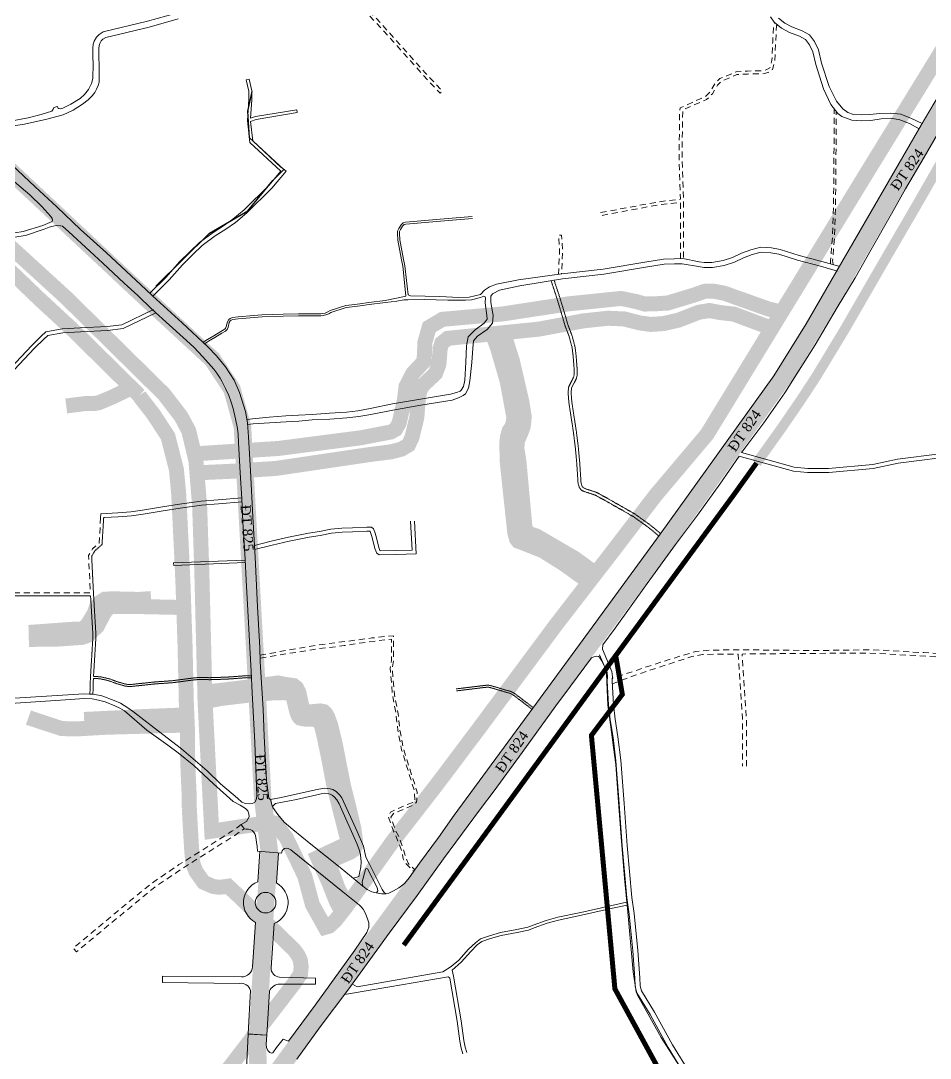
# Model space of a CAD drawing. Header units: metres. Extents: x 556238 to 587446, y 1177111 to 1219372.
# Drawn here: x 576912 to 577821, y 1197093 to 1198130 of the extents above; entities that cross this region are included whole.
import ezdxf

# ---------------------------------------------------------------- set-up
doc = ezdxf.new("R2010")
doc.units = ezdxf.units.M
doc.header["$MEASUREMENT"] = 0
doc.set_wipeout_variables(frame=1)
for name, pattern in [('ACAD_ISO03W100', [30, 12, -18]), ('CONTINOUS', [0]), ('DASHED2', [0.375, 0.25, -0.125]), ('HIDDEN2', [4.7625, 3.175, -1.5875]), ('Xr_GT Ben Luc$0$ACAD_ISO05W100', [33, 24, -3, 0, -3, 0, -3]), ('Xr_Nen GT$0$DASHED', [0.75, 0.5, -0.25]), ('Xr_Nen GT$0$MON', [10, 6, -4])]:
    doc.linetypes.add(name, pattern=pattern)
doc.layers.add('DUONG GIAO THONG', color=7, linetype='Continuous')
doc.layers.add('Unknown_Line_Type', color=7, linetype='Continuous')
for name, color, linetype, lineweight in [('PHL_VUNG CAP NUOC', 4, 'Xr_GT Ben Luc$0$ACAD_ISO05W100', 40), ('Pipe _Existing_PHL', 4, 'HIDDEN2', 30), ('Pipe Existing_DTDH', 4, 'ACAD_ISO03W100', 40), ('PMV_TEXT', 3, 'CONTINOUS', 25), ('Xr_Nen GT$0$DUONG BT-NEN BT', 38, 'Continuous', 0), ('Xr_Nen GT$0$DUONG NHUA', 38, 'Continuous', 0), ('Xr_Nen GT$0$DUONG_DA', 38, 'Xr_Nen GT$0$MON', 0)]:
    doc.layers.add(name, color=color, linetype=linetype, lineweight=lineweight)
doc.styles.add('Xr_Nen GT$0$ROMANS', font='romans.shx')

# ---------------------------------------------------------------- blocks, each defined once
blk = doc.blocks.new('GT CHINH')
at = {"layer": 'DUONG GIAO THONG', "color": 9, "ltscale": 5, "const_width": 17.5}
for points in [[(11758.5, -2144.4), (11756.8, -2087.5), (11765.2, -1950.3), (11769, -1899.9), (11762.3, -1846.3), (11754.7, -1703.3), (11742, -1474.3), (11731.5, -1436.9), (11711.9, -1407.1), (11640.7, -1341.3), (11469.5, -1181), (11146.8, -884.7), (11078.8, -823.2), (11020.2, -770.3), (10914.6, -697.4), (10827.4, -644), (10795.2, -630.1), (10708.1, -612.3), (10533.8, -581.3), (10368.2, -542.9), (10185.4, -498.7), (10068.3, -471.3)], [(14299.7, 892.5), (14082.3, 644.4), (13946.9, 489.8), (13790.4, 311.8), (13606.8, 102.3), (13472.7, -33.6), (13380.3, -120.3), (13320, -177.2), (13193.4, -296), (12845.8, -624.9), (12761.1, -704.2), (12636.5, -861.8), (12542.9, -995.9), (12493.2, -1068.3), (12392.1, -1240.8), (12333.7, -1342.1), (12286.5, -1420), (12167.4, -1587.1), (12084.9, -1698.9), (11993.3, -1823.8), (11785.2, -2107.9), (11612.3, -2343.9)]]:
    blk.add_lwpolyline(points, dxfattribs=at)
blk = doc.blocks.new('DTDH_EXISTING_PIPE')
at = {"layer": 'Pipe Existing_DTDH', "color": 3, "linetype": 'DASHED2', "ltscale": 200, "const_width": 15, "elevation": 0.8, "flags": 128}
for points in [[(299.1, -1601.8), (225.6, -1689.8), (77.2, -1896), (-11.3, -2040.1), (-169.7, -2299.3), (-221.1, -2360.2), (-265.3, -2418), (-320, -2488.8), (-398.2, -2594), (-440.4, -2650.1), (-483.7, -2705.8), (-530.4, -2771.4), (-541.3, -2785.3), (-547.5, -2791), (-551.7, -2792.2), (-564.3, -2769.6), (-572, -2741), (-590.4, -2702.8), (-601.5, -2688.1), (-604.9, -2687.4), (-612.8, -2688.1), (-665, -2696.1), (-671.7, -2566), (-674.9, -2437.5), (-677.1, -2370.9), (-680.8, -2325.8), (-688, -2295.8), (-695.7, -2281.4), (-712.8, -2259.2), (-810.3, -2163), (-952.9, -2032.8), (-1398.1, -1605.1), (-1431, -1574.6), (-1525.7, -1515.4), (-1602.5, -1464.7), (-1681.1, -1448), (-1944, -1395.2), (-2376.7, -1283.2), (-2428.1, -1265.9)], [(-803.2, -2195.6), (-837.5, -2163.9), (-886.6, -2116.8)], [(-681.1, -2318.8), (-598.5, -2313.5), (-515.8, -2302.8), (-485.9, -2297), (-481.2, -2294.4), (-477.7, -2288.3), (-472.4, -2265.7), (-470.7, -2251.5), (-464, -2238.5), (-452.7, -2226.4), (-452.1, -2214.9), (-452, -2208), (-447.6, -2192.3), (-434.4, -2184.4), (-374.1, -2179), (-308.2, -2168.9), (-255.7, -2163.5), (-241.1, -2166.5), (-232, -2169.1), (-222.3, -2168.9), (-209, -2168.1), (-181.4, -2159.7), (-172.3, -2156.4), (-164, -2156.1), (-152.8, -2158.2), (-108.1, -2174.1), (-95, -2177.2)], [(-105.1, -2193.3), (-142.8, -2179.2), (-156.7, -2177.6), (-167.3, -2175.6), (-178, -2177.3), (-197.9, -2185.1), (-213, -2188.6), (-225.9, -2189.5), (-237.3, -2187.9), (-252.6, -2184), (-268.5, -2183.3), (-293.3, -2185.9), (-338, -2194.2), (-422.2, -2202.7), (-429, -2203.4), (-435, -2208.2), (-436.6, -2213.9), (-437.8, -2229.4), (-441.4, -2238.7), (-453, -2249.5), (-456.3, -2254.2), (-458.3, -2261.3), (-459.9, -2282.5), (-464.8, -2302.5), (-468.3, -2310), (-475.4, -2314.2), (-485.5, -2316.8), (-507.3, -2319.6), (-601.2, -2333.5), (-643.6, -2336.2), (-680.2, -2337.9)], [(-737.6, -2260.3), (-803.2, -2195.6)], [(-374.1, -2195.3), (-364.4, -2225.7), (-354.8, -2267.2), (-352.5, -2282), (-353.5, -2291.4), (-355.6, -2297.1), (-359.4, -2306.1), (-359.9, -2313.3), (-357.8, -2326.7), (-351.9, -2391.4), (-350.4, -2395.9), (-347.3, -2398.7), (-340.3, -2401), (-301.9, -2423.4), (-281.2, -2438.5)], [(-287.5, -2447.2), (-312.7, -2429.1), (-333.9, -2415.8), (-352.7, -2408.3), (-358.5, -2406.2), (-360.3, -2403.9), (-362, -2397.4), (-369.4, -2328.2), (-370, -2308), (-369.3, -2302.2), (-367.6, -2295.9), (-364.8, -2291.7), (-363.2, -2287), (-363, -2281.6), (-369.6, -2246.2), (-379.3, -2212.7), (-385.2, -2196.8)], [(-810.5, -2271), (-790.1, -2268.4), (-783, -2268.6), (-778, -2267.8), (-765.5, -2262.6), (-745.7, -2253.1)], [(-687.4, -2673.1), (-687.6, -2659.2), (-688.6, -2637.7), (-689.4, -2612.6), (-689.3, -2594.6), (-690.4, -2567.7), (-691.7, -2510.1), (-693.8, -2447.7), (-695.2, -2416.8), (-696.9, -2382.2), (-698, -2359.3), (-700.3, -2334.6), (-708.8, -2301.4), (-723.4, -2279.1), (-736.2, -2262.6), (-737.6, -2260.3)], [(-693, -2472.5), (-734.8, -2471.6), (-765.4, -2471.4), (-768.3, -2473), (-770.8, -2475.5), (-773.3, -2479.3), (-779.5, -2491.4), (-784.6, -2496), (-788.7, -2500.2), (-794.4, -2502.3), (-818.3, -2504), (-840.4, -2504.3), (-840.6, -2496.9), (-801.5, -2494.1), (-794.9, -2494), (-790.1, -2490.8), (-786.6, -2485.3), (-782.3, -2477.9), (-780.2, -2471.7), (-775.9, -2466.7), (-772, -2464.2), (-765.1, -2463.8), (-738.1, -2464.4), (-725.7, -2463.6)], [(-671.7, -2557.2), (-632.8, -2552.5), (-598.6, -2547.9), (-592.3, -2549.2), (-583, -2550.6), (-580.1, -2552.9), (-577.9, -2557.4), (-574.7, -2571.9), (-572.9, -2575.3), (-571.3, -2576.7), (-569, -2577), (-556.5, -2575.9), (-553, -2576.6), (-551.1, -2578.3), (-549.2, -2581.6), (-546.1, -2589.9), (-541.7, -2608.3), (-533.4, -2650.1), (-527.7, -2673), (-522.9, -2693.3), (-521.4, -2704.3), (-521.2, -2711), (-522.9, -2714.7), (-526.4, -2717), (-539.5, -2722.8), (-547.2, -2725.4), (-547.6, -2726.8), (-546.9, -2731), (-538.9, -2752.6), (-529.9, -2770.8)], [(-534.6, -2777.1), (-540.4, -2766.5), (-547.8, -2747.6), (-559.1, -2722.5), (-530.3, -2709), (-529.6, -2707.7), (-529.2, -2705.9), (-529.9, -2701.5), (-540, -2661.9), (-543.1, -2649.3), (-548.1, -2623), (-553, -2599.6), (-555.4, -2590.2), (-557.4, -2587), (-559.6, -2585.1), (-561.6, -2584), (-570.6, -2584.1), (-573.3, -2583.8), (-575.4, -2583.4), (-576.6, -2583), (-577.5, -2582.2), (-578.6, -2580.4), (-580.1, -2576.4), (-582.2, -2567.5), (-583.8, -2561.5), (-584.5, -2559.7), (-585.6, -2558.6), (-587.5, -2557.8), (-593.9, -2557.6), (-604.5, -2557.9), (-631.3, -2560.5), (-655.7, -2563.4), (-671.8, -2566.5)], [(-690.7, -2590), (-720.6, -2590.8), (-770.7, -2592.2), (-800.9, -2593.9), (-815.3, -2593.5), (-846, -2583.3), (-848.3, -2582.5)], [(-689.5, -2579.8), (-732.1, -2581.5), (-792.6, -2584.4)], [(-725.5, -3029.5), (-650.4, -2936.4), (-583, -2848.7), (-576.3, -2839), (-575.6, -2831.5), (-576.4, -2825.1), (-578.6, -2820.2), (-582.9, -2814.4), (-620.5, -2778), (-638.3, -2760.7), (-648.6, -2751.1), (-652.3, -2751.7), (-658.3, -2752.1), (-663.7, -2751.3), (-673.1, -2747.2), (-680.8, -2736.4), (-683.9, -2728.2), (-685.1, -2714.2), (-686.7, -2687), (-687.4, -2673.1)]]:
    blk.add_lwpolyline(points, dxfattribs=at)

msp = doc.modelspace()

# ---------------------------------------------------------------- linework, layer by layer
at = {"layer": 'PHL_VUNG CAP NUOC', "color": 13, "ltscale": 5, "const_width": 10}
msp.add_lwpolyline([(575459.90607, 1198727.15504), (575576.96232, 1198699.74477), (575759.72849, 1198655.59797), (575925.38727, 1198617.21235), (576099.63346, 1198586.19001), (576186.78006, 1198568.36678), (576218.94424, 1198554.49092), (576306.13663, 1198501.06794), (576411.78893, 1198428.14328), (576470.34093, 1198375.26813), (576538.38921, 1198313.8174), (576861.07796, 1198017.42477), (577032.26935, 1197857.15532), (577103.50952, 1197791.36221), (577123.04115, 1197761.56253), (577133.60171, 1197724.21689), (577146.27072, 1197495.12877), (577153.82235, 1197352.15622), (577160.55216, 1197298.53275), (577156.75774, 1197248.18315), (577148.41046, 1197110.98471), (577150.04058, 1197054.11173)], dxfattribs=at)
at = {"layer": 'Xr_Nen GT$0$DUONG BT-NEN BT', "flags": 128}
for points in [[(577043.94887, 1197854.54945), (577060.148, 1197870.80962), (577073.64958, 1197886.00515), (577084.07888, 1197896.31312), (577093.36143, 1197905.17771), (577106.38869, 1197914.87497), (577116.94862, 1197921.39591), (577126.51015, 1197928.31586), (577138.08898, 1197937.84772), (577163.00442, 1197962.36595), (577177.14871, 1197979.56462), (577174.05929, 1197982.10538), (577172.03699, 1197983.50383), (577143.82066, 1198009.67173), (577141.67602, 1198029.16051), (577147.44982, 1198031.20381), (577188.37697, 1198037.99593), (577187.88581, 1198040.95546), (577146.69803, 1198034.12007), (577141.69701, 1198032.35025), (577142.88249, 1198050.88408), (577142.82578, 1198059.66832), (577140.22177, 1198071.5137), (577137.29174, 1198070.86958), (577139.82788, 1198059.3329), (577139.88187, 1198050.97025), (577138.54973, 1198030.14358), (577140.96095, 1198008.23229), (577171.92777, 1197979.51358), (577160.04874, 1197965.06933), (577135.40979, 1197940.82319), (577124.06407, 1197931.48323), (577114.72222, 1197924.72227), (577104.13941, 1197918.1872), (577090.77625, 1197908.23989), (577081.29149, 1197899.1822), (577070.74552, 1197888.75892), (577057.23367, 1197873.55183), (577041.11513, 1197857.37255)], [(577094.22251, 1197808.3802), (577098.55742, 1197811.31386), (577104.93768, 1197814.98484), (577112.08053, 1197819.09012), (577115.28421, 1197821.03322), (577116.70743, 1197822.35735), (577117.37121, 1197824.14888), (577118.50437, 1197828.82524), (577119.84987, 1197831.02522), (577121.3538, 1197832.33583), (577123.49061, 1197833.0641), (577129.16261, 1197833.84529), (577145.08396, 1197835.3062), (577153.07451, 1197835.72519), (577174.16854, 1197836.56238), (577189.67587, 1197836.71945), (577204.56817, 1197836.76533), (577212.05698, 1197836.76594), (577213.91026, 1197837.04981), (577216.43252, 1197837.68335), (577218.90725, 1197838.70241), (577221.13191, 1197840.121), (577236.95425, 1197845.23187), (577242.94673, 1197845.78064), (577251.0122, 1197846.89193), (577259.98595, 1197848.13575), (577276.18612, 1197850.33429), (577287.7453, 1197852.59078), (577297.03651, 1197854.63058), (577294.42301, 1197881.60022), (577293.92196, 1197884.45426), (577292.67586, 1197890.75075), (577288.85553, 1197910.62421), (577288.7242, 1197917.05544), (577288.67929, 1197919.49814), (577289.87846, 1197922.27816), (577292.24208, 1197925.91174), (577294.31591, 1197927.78664), (577296.70515, 1197928.53274), (577331.39776, 1197931.35618), (577363.27504, 1197934.11855)], [(577363.44771, 1197932.12602), (577331.56521, 1197929.36319), (577297.08903, 1197926.55737), (577295.33135, 1197926.00849), (577293.77656, 1197924.60284), (577291.6476, 1197921.33001), (577290.6869, 1197919.10281), (577290.72383, 1197917.09424), (577290.85165, 1197910.83491), (577294.63887, 1197891.13366), (577295.8881, 1197884.82136), (577296.40645, 1197881.86874), (577299.17391, 1197855.88277), (577301.72009, 1197854.75198), (577331.09939, 1197854.29204), (577350.03705, 1197853.29003), (577360.18076, 1197853.67555), (577371.73635, 1197856.19926), (577375.67328, 1197860.47082), (577380.45706, 1197863.73467), (577387.73553, 1197866.51021), (577409.68798, 1197870.78507), (577452.93499, 1197876.85683), (577494.17781, 1197881.41079), (577535.93362, 1197888.46495), (577554.61982, 1197891.37226), (577565.41279, 1197891.90351), (577573.8105, 1197892.01179), (577590.32405, 1197888.94649), (577595.38655, 1197888.24527), (577603.04925, 1197888.19555), (577614.21183, 1197890.16395), (577623.73897, 1197893.25412), (577632.60113, 1197897.57767), (577641.86021, 1197900.84002), (577651.81835, 1197903.64378), (577662.52067, 1197902.92459), (577671.17507, 1197901.19501), (577690.13884, 1197895.31052), (577712.94321, 1197889.26598), (577730.0309, 1197884.34624)], [(577138.72668, 1197726.2983), (577144.13892, 1197726.8598), (577160.62989, 1197727.90255), (577177.27122, 1197728.91966), (577189.9915, 1197729.67981), (577203.2673, 1197730.76417), (577221.11275, 1197731.71429), (577237.96962, 1197732.84531), (577249.78686, 1197734.13697), (577261.91412, 1197736.35862), (577284.03877, 1197740.69251), (577312.10208, 1197745.62603), (577343.23251, 1197750.65852), (577349.72696, 1197752.94584), (577354.22009, 1197755.13596), (577356.5986, 1197756.88359), (577359.45286, 1197762.40061), (577360.98313, 1197769.99157), (577362.82902, 1197788.29209), (577363.80634, 1197802.65722), (577364.55093, 1197809.87259), (577368.47173, 1197814.55018), (577378.38566, 1197821.34901), (577383.6418, 1197827.4456), (577384.34734, 1197835.08039), (577381.83498, 1197848.26234), (577382.06008, 1197854.56118), (577383.45139, 1197856.73135), (577390.75247, 1197860.47148), (577410.77758, 1197864.88696), (577453.61383, 1197871.9014), (577494.8692, 1197876.45674), (577536.73444, 1197883.52939), (577555.12847, 1197886.39124), (577565.56798, 1197886.9051), (577573.38235, 1197887.00585), (577589.52436, 1197884.00952), (577595.02577, 1197883.2475), (577603.47062, 1197883.19271), (577615.42316, 1197885.30041), (577625.61568, 1197888.6064), (577634.53449, 1197892.95759), (577643.3701, 1197896.07073), (577652.34344, 1197898.59722), (577661.86032, 1197897.95769), (577669.94092, 1197896.34278), (577688.7568, 1197890.50418), (577711.61085, 1197884.44648), (577728.64754, 1197879.54142)], [(577138.21072, 1197731.27161), (577143.723, 1197731.84349), (577160.31357, 1197733.52225), (577176.8066, 1197734.97642), (577189.66152, 1197735.70351), (577203.13664, 1197736.34981), (577220.74892, 1197737.57141), (577237.64626, 1197738.62166), (577248.80516, 1197739.7882), (577261.22792, 1197742.38117), (577283.51707, 1197746.87726), (577311.73315, 1197751.56294), (577341.7493, 1197756.46009), (577347.74295, 1197758.11143), (577351.2728, 1197759.66059), (577352.15529, 1197760.51857), (577354.68996, 1197764.07568), (577356.00986, 1197770.62311), (577356.96732, 1197788.43666), (577357.4878, 1197804.88981), (577359.37555, 1197813.77072), (577366.42747, 1197820.81267), (577375.33749, 1197827.66669), (577378.34044, 1197831.5525), (577378.09983, 1197835.25616), (577376.23555, 1197847.85074), (577376.5701, 1197852.7773), (577376.13284, 1197853.90809), (577375.05263, 1197854.39636), (577371.58063, 1197853.2913), (577362.6236, 1197850.89645), (577356.68251, 1197850.45956), (577339.00558, 1197850.58807), (577315.74046, 1197851.07635), (577298.89999, 1197851.00755), (577294.93735, 1197850.68865), (577288.00825, 1197849.67241), (577276.47916, 1197848.08736), (577260.24161, 1197846.15206), (577251.28519, 1197844.91065), (577243.17453, 1197843.79313), (577237.35773, 1197843.26045), (577221.99086, 1197838.2967), (577219.83291, 1197836.92065), (577217.06018, 1197835.77888), (577214.30615, 1197835.08712), (577212.20934, 1197834.76595), (577204.57133, 1197834.76533), (577189.68908, 1197834.71948), (577174.21834, 1197834.56278), (577153.16654, 1197833.72727), (577145.22775, 1197833.31099), (577129.39054, 1197831.8578), (577123.95389, 1197831.10902), (577122.37127, 1197830.56963), (577121.39564, 1197829.71942), (577120.37424, 1197828.04936), (577119.28735, 1197823.56394), (577118.41772, 1197821.21683), (577116.49655, 1197819.42941), (577113.09756, 1197817.36786), (577105.9351, 1197813.2513), (577099.6253, 1197809.62086), (577095.76738, 1197806.96018)], [(576991.77938, 1197632.76128), (576991.84857, 1197636.9489), (577009.1126, 1197637.85462), (577022.01832, 1197638.99172), (577033.71811, 1197640.66744), (577053.68314, 1197643.80582), (577070.6106, 1197646.55299), (577092.31825, 1197649.47119), (577109.31669, 1197650.96534), (577132.91633, 1197652.84981)], [(576994.77563, 1197632.60831), (576995.27801, 1197633.12332), (577009.39301, 1197633.86383), (577022.47775, 1197635.0167), (577034.31227, 1197636.71172), (577054.3141, 1197639.85589), (577071.19757, 1197642.59592), (577092.76008, 1197645.49461), (577109.65102, 1197646.9793), (577133.23473, 1197648.8625)], [(577145.5715, 1197605.32736), (577162.44519, 1197609.57322), (577179.47701, 1197613.42774), (577199.50057, 1197617.57493), (577210.71753, 1197619.34647), (577222.0509, 1197621.43527), (577233.00439, 1197622.61594), (577243.47148, 1197622.99628), (577257.95053, 1197623.55921), (577262.58376, 1197623.4472), (577264.71721, 1197621.77634), (577265.88371, 1197618.629), (577267.17587, 1197614.20695), (577269.85231, 1197603.37118), (577271.06648, 1197600.338), (577271.57862, 1197600.00269), (577287.07545, 1197600.25992), (577303.13481, 1197600.73248), (577301.53874, 1197629.50023)], [(577145.74234, 1197601.17196), (577163.37574, 1197605.68266), (577180.32417, 1197609.5183), (577200.2186, 1197613.63875), (577211.39215, 1197615.40344), (577222.62855, 1197617.47437), (577233.29171, 1197618.62374), (577243.6218, 1197618.9991), (577257.97992, 1197619.55733), (577261.16142, 1197619.48041), (577261.35985, 1197619.32501), (577262.08391, 1197617.37142), (577263.31279, 1197613.16593), (577266.0356, 1197602.14245), (577267.82123, 1197597.68166), (577270.41598, 1197595.98284), (577287.16747, 1197596.2609), (577307.35609, 1197596.85497), (577305.5326, 1197629.72182)], [(577136.27607, 1197590.60504), (577064.77907, 1197587.80404), (577064.87693, 1197585.30596), (577136.37393, 1197588.10696)], [(577161.48574, 1197351.37969), (577172.2, 1197353.29019), (577206.78469, 1197360.96216), (577215.20196, 1197362.66021), (577221.15937, 1197361.94755), (577224.05418, 1197361.19295), (577227.41045, 1197359.18066), (577230.89482, 1197355.52711), (577232.86659, 1197352.92797), (577248.35481, 1197319.23882), (577254.74152, 1197304.5059), (577257.01565, 1197293.72885), (577260.1296, 1197287.37949), (577273.2239, 1197261.48681), (577275.41214, 1197258.24902), (577277.54884, 1197257.16561)], [(577244.43627, 1197272.52619), (577248.10809, 1197273.59949), (577249.85652, 1197274.47304), (577251.95533, 1197283.51584), (577252.23106, 1197289.14295), (577251.53165, 1197295.98181), (577250.70606, 1197300.44264), (577247.8585, 1197307.20665), (577230.2647, 1197347.14245), (577228.01404, 1197351.11962), (577225.32654, 1197354.02525), (577223.29282, 1197355.58628), (577221.22952, 1197356.70548), (577218.7623, 1197357.4307), (577216.05055, 1197357.57797), (577212.39573, 1197356.95945), (577187.57999, 1197351.23885), (577166.60881, 1197347.31501), (577165.8047, 1197346.56171), (577163.49277, 1197344.27668)], [(577267.74181, 1197257.90989), (577268.98315, 1197260.14274), (577268.21349, 1197263.29352), (577258.72448, 1197281.87618), (577258.05418, 1197282.37237), (577257.11072, 1197282.14908), (577256.76311, 1197281.33037), (577253.43384, 1197269.05937), (577253.53311, 1197266.23111), (577254.12906, 1197264.49445)], [(577517.73655, 1197248.58478), (577502.88448, 1197245.4562), (577471.87218, 1197238.47022), (577448.86334, 1197233.67336), (577437.21821, 1197230.43487), (577424.16383, 1197225.78889), (577418.84517, 1197223.65846), (577407.84417, 1197221.26985), (577391.47142, 1197218.24774), (577380.69427, 1197215.17768), (577371.53621, 1197211.99119), (577366.48719, 1197208.18938), (577359.65328, 1197201.58674), (577350.06846, 1197190.83976), (577342.36174, 1197184.30923), (577334.01715, 1197178.92621), (577248.301, 1197163.89746), (577243.53406, 1197166.8688)], [(577518.35493, 1197245.6492), (577503.52333, 1197242.52493), (577472.508, 1197235.53827), (577449.57213, 1197230.75663), (577438.12418, 1197227.57297), (577425.22493, 1197222.9822), (577419.72735, 1197220.78011), (577408.43486, 1197218.32821), (577392.15619, 1197215.32346), (577381.59889, 1197212.31602), (577372.96561, 1197209.31214), (577368.43907, 1197205.90374), (577361.81797, 1197199.50671), (577352.16785, 1197188.6865), (577343.16462, 1197180.60814), (577344.49002, 1197174.62932)], [(577340.9942, 1197172.70158), (577340.27138, 1197173.51036), (577339.21948, 1197173.9808), (577280.81898, 1197164.07378), (577257.24607, 1197160.00914), (577243.6979, 1197157.62678), (577235.75328, 1197156.34355)], [(577340.9942, 1197172.70158), (577348.23831, 1197129.5628), (577351.08183, 1197109.64032), (577352.29264, 1197102.67622), (577353.98918, 1197097.11866)], [(577344.49002, 1197174.62932), (577352.18976, 1197130.18695), (577355.03312, 1197110.26565), (577356.19093, 1197103.60633), (577357.81489, 1197098.28653)]]:
    msp.add_lwpolyline(points, dxfattribs=at)
msp.add_lwpolyline([(577169.60989, 1197297.80117), (577167.475, 1197267.91748, -0.6319149581), (577165.19361, 1197227.28307), (577162.27599, 1197183.07701, 0.4262730837), (577170.73164, 1197173.81637), (577206.69631, 1197172.85805), (577206.55554, 1197166.72199), (577171.07676, 1197166.77295, 0.3050121311), (577160.60952, 1197159.75452), (577158.03146, 1197115.68858), (577139.28108, 1197116.92448), (577141.71743, 1197160.32112, 0.3685979807), (577130.5074, 1197167.53878), (577053.58734, 1197168.25649), (577053.68432, 1197174.60096), (577132.6559, 1197173.95864, 0.3921283774), (577143.64198, 1197183.97523), (577146.53497, 1197228.48381, -0.6436500834), (577148.83087, 1197269.12863), (577151.01364, 1197299.30691)], format="xyb", dxfattribs=at)
at = {"layer": 'Xr_Nen GT$0$DUONG BT-NEN BT'}
msp.add_circle((577156.75774, 1197248.18315), 10.32297, dxfattribs=at)
at = {"layer": 'Xr_Nen GT$0$DUONG NHUA', "flags": 128}
for points in [[(576943.44113, 1197929.20615), (576943.6162, 1197930.54754), (576943.26607, 1197932.06385), (576942.01116, 1197934.31716), (576933.02306, 1197944.14425), (576921.13453, 1197955.72159), (576905.75224, 1197968.96796), (576884.61422, 1197988.64682), (576863.42552, 1198008.24026), (576844.25136, 1198025.91324), (576829.12526, 1198039.85178), (576794.60301, 1198071.75659), (576773.52034, 1198091.03393), (576759.00808, 1198104.76883), (576742.81629, 1198119.61003), (576734.95881, 1198126.62585), (576720.18221, 1198140.04285)], [(576896.34317, 1198028.36115), (576919.14515, 1198032.8706), (576932.30489, 1198036.12343), (576942.91236, 1198039.40727), (576944.13799, 1198041.39328), (576945.09856, 1198043.21379), (576948.55158, 1198043.97805), (576948.96197, 1198042.84531), (576949.97833, 1198042.00555), (576951.22912, 1198041.65403), (576953.98484, 1198042.61097), (576961.9565, 1198046.38071), (576971.22103, 1198052.20831), (576975.55663, 1198056.17801), (576979.72235, 1198060.97325), (576982.78835, 1198067.23377), (576984.02589, 1198072.02151), (576984.15278, 1198086.85168), (576984.0943, 1198093.77479), (576984.0461, 1198102.2894), (576984.33288, 1198106.41641), (576985.35736, 1198109.48751), (576987.63506, 1198113.44044), (576990.31881, 1198116.05992), (576994.43774, 1198118.72307), (577038.63666, 1198129.2838), (577067.58699, 1198137.54548)], [(576990.21592, 1198085.1456), (576990.0937, 1198093.89694), (576990.04727, 1198102.09815), (576990.26563, 1198105.24045), (576990.8578, 1198107.01558), (576992.41962, 1198109.72613), (576994.08038, 1198111.34711), (576996.8321, 1198113.12627), (577040.15782, 1198123.47836), (577069.32909, 1198131.8031)], [(577661.49185, 1198133.80208), (577665.22911, 1198128.35337), (577672.65625, 1198122.32448), (577680.51552, 1198118.20558), (577690.59084, 1198114.47747), (577696.44741, 1198111.11364), (577700.57784, 1198105.74808), (577704.026, 1198098.84847), (577706.93807, 1198085.98297), (577714.72292, 1198061.95491), (577722.07426, 1198046.09469), (577728.91316, 1198037.08999), (577732.85743, 1198034.01081), (577742.92037, 1198030.54769), (577752.26791, 1198029.79262), (577761.93344, 1198030.2673), (577772.23251, 1198031.88931), (577781.95068, 1198032.34198), (577790.90995, 1198030.77544), (577800.62822, 1198027.13553), (577810.19016, 1198021.93654)], [(577669.6854, 1198132.46397), (577675.97231, 1198127.36065), (577682.95924, 1198123.69893), (577693.14385, 1198119.93037), (577700.47252, 1198115.72102), (577705.68581, 1198108.94879), (577709.71767, 1198100.88123), (577712.72992, 1198087.57317), (577720.31906, 1198064.14913), (577727.65727, 1198049.48361), (577733.84711, 1198041.93656), (577738.84052, 1198038.01963), (577744.47419, 1198036.05172), (577752.36203, 1198035.74534), (577760.96875, 1198036.26856), (577770.95521, 1198036.98604), (577781.48593, 1198037.53698), (577792.05624, 1198036.46699), (577802.59571, 1198032.01784), (577813.27828, 1198027.20427)], [(577859.96098, 1198106.26474), (577812.23997, 1198025.40008), (577729.34575, 1197882.13122), (577697.23278, 1197826.912), (577665.0044, 1197774.98282), (577551.4176, 1197616.52032), (577470.54486, 1197506.31976), (577423.78296, 1197442.52362), (577345.40301, 1197335.72067), (577329.4725, 1197313.48794), (577310.68169, 1197287.81061), (577300.16161, 1197273.1613), (577295.58926, 1197267.33851), (577292.69456, 1197264.88685), (577290.03618, 1197262.91049), (577284.75926, 1197259.86669), (577280.11357, 1197257.58934), (577276.88101, 1197257.10057), (577272.96789, 1197257.16431), (577267.27933, 1197257.94316), (577262.95394, 1197259.13176), (577258.23204, 1197261.50891), (577254.05082, 1197264.53445), (577231.4214, 1197283.33707), (577201.87806, 1197306.70511), (577183.88314, 1197321.22139), (577175.39364, 1197328.76749), (577169.12177, 1197336.35546), (577163.91577, 1197343.48797), (577163.20352, 1197344.84862), (577161.48574, 1197351.37969), (577160.83634, 1197351.8193), (577160.12095, 1197352.59), (577158.20276, 1197365.26548), (577157.77643, 1197370.50263), (577155.45233, 1197414.79977), (577154.21479, 1197441.68376), (577152.96838, 1197462.51692), (577151.39173, 1197488.81464), (577150.84164, 1197502.9449), (577148.631, 1197544.08117), (577146.16541, 1197593.68629), (577143.96587, 1197633.98093), (577141.58383, 1197679.76459), (577139.70916, 1197713.86559), (577138.50646, 1197727.91875), (577136.7448, 1197739.367), (577130.59122, 1197758.27663), (577125.23326, 1197770.48003), (577116.69558, 1197783.89254), (577107.60791, 1197795.01056), (577099.09082, 1197803.8529), (577073.39406, 1197827.72331), (577044.02166, 1197854.5748), (577036.97574, 1197861.29331), (576997.5928, 1197897.85772), (576971.73225, 1197921.30555), (576948.02612, 1197943.66133), (576926.30963, 1197963.75576), (576902.8493, 1197985.8096)], [(576900.0849, 1198024.22021), (576915.63285, 1198026.50764), (576938.12276, 1198031.58802), (576954.16215, 1198035.91708), (576964.1872, 1198040.62144), (576973.59501, 1198046.61397), (576979.29235, 1198050.94051), (576983.30325, 1198054.83195), (576985.8856, 1198058.1293), (576987.75069, 1198061.3015), (576989.37991, 1198065.21545), (576990.21439, 1198068.53228), (576990.21592, 1198085.1456)], [(577830.90092, 1197696.81519), (577788.68589, 1197691.52565), (577763.78925, 1197686.2529), (577719.61324, 1197682.1013), (577698.84803, 1197682.25124), (577685.17101, 1197683.62567), (577632.53638, 1197698.1586), (577633.78, 1197699.969), (577654.78794, 1197727.82187), (577675.86279, 1197757.94214), (577706.3341, 1197805.95775), (577728.40525, 1197843.34169), (577746.19776, 1197872.92983), (577762.28588, 1197901.3093), (577782.7404, 1197936.72399), (577796.49065, 1197961.65406), (577815.15989, 1197993.47757), (577845.64107, 1198045.79556)], [(576943.44113, 1197929.20615), (576933.94986, 1197925.11899), (576914.33487, 1197919.31001), (576880.53256, 1197913.78215)], [(576895.11844, 1197451.80709), (576926.90261, 1197453.98732), (576975.01325, 1197456.8802), (576980.6994, 1197456.76527), (576984.25182, 1197456.65723), (576992.9711, 1197454.99292), (577005.20026, 1197450.36478), (577011.62642, 1197447.57519), (577019.08694, 1197443.09242), (577024.72303, 1197439.01327), (577045.41053, 1197422.86373), (577072.75532, 1197401.91928), (577098.20341, 1197380.05193), (577111.68462, 1197367.01516), (577128.66721, 1197352.58414), (577133.06988, 1197348.78504), (577136.70146, 1197347.27432), (577140.18161, 1197347.02306), (577143.59496, 1197347.49028), (577145.85495, 1197348.56491), (577147.28887, 1197350.8699), (577147.75863, 1197352.57499), (577147.8677, 1197355.16034), (577146.08213, 1197408.14512), (577143.28916, 1197458.07963), (577142.2531, 1197479.26718), (577140.59639, 1197509.48838), (577138.85345, 1197540.30294), (577137.21644, 1197570.71261), (577136.23223, 1197591.13283), (577134.10764, 1197628.77708), (577132.97836, 1197652.03039), (577131.34941, 1197677.92612), (577129.63503, 1197708.38334), (577129.18793, 1197716.65905), (577128.47674, 1197722.13548), (577126.63521, 1197731.96842), (577124.3266, 1197742.05671), (577122.26559, 1197748.65436), (577119.81943, 1197755.25706), (577116.5207, 1197762.2364), (577113.00105, 1197769.60593), (577111.29778, 1197772.68062), (577108.02591, 1197777.605), (577104.81153, 1197781.5856), (577094.01073, 1197793.84214), (577084.8499, 1197803.44384), (577074.27269, 1197813.24439), (577060.71788, 1197825.64917), (577042.8288, 1197841.61204), (577028.80646, 1197855.17115), (577015.36617, 1197867.59039), (576993.92415, 1197887.35665), (576980.83829, 1197899.56829), (576959.89109, 1197918.89172), (576953.51033, 1197924.60822), (576951.75969, 1197924.94838), (576947.37986, 1197924.99803), (576944.3649, 1197924.56068), (576940.26392, 1197923.52406)], [(576940.26392, 1197923.52406), (576935.33285, 1197921.35652), (576916.50387, 1197915.23546), (576881.16846, 1197909.83301)], [(576816.76419, 1197692.6105), (576922.90483, 1197805.30442), (576932.31195, 1197814.48539), (576937.09052, 1197818.91932), (576953.46178, 1197821.89477), (576971.34803, 1197822.76783), (576998.362, 1197824.25659), (577013.11026, 1197826.00816), (577044.50587, 1197841.25482)], [(576819.36555, 1197689.53838), (576925.75892, 1197802.50061), (576935.06964, 1197811.58753), (576938.95501, 1197815.19266), (576953.91889, 1197817.91232), (576971.55559, 1197818.7732), (576998.70827, 1197820.2696), (577014.25132, 1197822.11556), (577046.25324, 1197837.65667)], [(577581.19339, 1197077.32189), (577563.58518, 1197106.0675), (577545.64842, 1197138.87923), (577532.5813, 1197160.08657), (577531.25975, 1197165.03515), (577531.09438, 1197173.03538), (577528.94437, 1197200.46868), (577525.22352, 1197237.41056), (577522.98958, 1197253.49835), (577518.36293, 1197305.27602), (577515.33, 1197347.466), (577511.86844, 1197390.5167), (577509.073, 1197413.892), (577506.14649, 1197431.55125), (577504.68096, 1197446.42841), (577503.21736, 1197469.61729), (577503.696, 1197473.911), (577503.07421, 1197479.41629), (577493.72656, 1197501.5781), (577494.04193, 1197506.04949), (577506.16294, 1197522.46117), (577538.22729, 1197567.14877), (577566.49785, 1197606.13611), (577588.6957, 1197635.41843), (577610.89656, 1197666.65652), (577630.14029, 1197694.67051), (577684.43346, 1197679.67965), (577698.63315, 1197678.25269), (577719.78637, 1197678.09994), (577764.39275, 1197682.29199), (577789.35009, 1197687.57759), (577831.3884, 1197692.84499)], [(577188.02955, 1197091.69095), (577211.23772, 1197124.06745), (577238.95214, 1197160.55503), (577280.29887, 1197217.52976), (577308.228, 1197255.39826), (577334.50672, 1197291.99319), (577371.50318, 1197342.14363), (577385.13037, 1197360.14199), (577413.28732, 1197398.32526), (577447.01688, 1197444.89005), (577461.75376, 1197464.73434), (577482.46305, 1197492.82638), (577484.92453, 1197494.10013), (577487.5052, 1197494.58056), (577489.55397, 1197494.39913), (577490.53946, 1197493.51805), (577492.51055, 1197490.43421), (577495.26308, 1197485.37041), (577496.37822, 1197482.98626), (577497.49387, 1197477.22659), (577498.27234, 1197461.04494), (577499.09048, 1197445.77862), (577501.55944, 1197426.15498), (577504.73564, 1197403.4713), (577506.94285, 1197386.16741), (577509.32542, 1197353.18858), (577512.23434, 1197313.74966), (577515.71852, 1197272.81949), (577518.84953, 1197238.84764), (577524.17186, 1197179.10699), (577527.26813, 1197159.18804), (577528.94857, 1197155.12275), (577534.56924, 1197145.07472), (577552.22285, 1197113.4443), (577570.58411, 1197084.68294)], [(577598.07395, 1196983.07874), (577594.55859, 1196995.88634), (577586.15929, 1197031.48411), (577581.17344, 1197057.37404), (577578.43106, 1197069.7263), (577576.62619, 1197075.20568), (577559.25708, 1197103.56095), (577541.32347, 1197136.36693), (577527.9398, 1197158.08801), (577526.27329, 1197164.3283), (577526.09843, 1197172.78818), (577523.96398, 1197200.02275), (577520.25811, 1197236.81596), (577518.0203, 1197252.93166), (577513.37891, 1197304.87423), (577510.34439, 1197347.08637), (577506.8923, 1197390.01928), (577504.1218, 1197413.18605), (577501.18676, 1197430.89672), (577499.69643, 1197446.02573), (577498.19981, 1197469.7377), (577498.66462, 1197473.90735), (577498.18679, 1197478.13804), (577490.67488, 1197495.94759)], [(577136.83524, 1197068.26319), (577139.28363, 1197116.88181), (577158.03146, 1197115.68858), (577157.43776, 1197106.75814), (577157.63683, 1197103.41707), (577158.95039, 1197100.27489), (577160.90082, 1197098.32593), (577162.65218, 1197097.80887), (577163.92589, 1197098.16683), (577167.66752, 1197103.29774), (577174.21314, 1197111.59075), (577179.63817, 1197109.61948), (577206.2458, 1197145.74252), (577245.78868, 1197200.6715), (577257.95346, 1197218.30715), (577259.11202, 1197221.12347), (577259.84442, 1197223.74415), (577260.00982, 1197225.98705), (577259.79723, 1197228.15916), (577258.85206, 1197231.0262), (577256.5593, 1197237.27144), (577254.14932, 1197241.63921), (577252.2966, 1197244.07923), (577250.73535, 1197245.58367), (577233.92281, 1197259.01147), (577181.92027, 1197300.86966), (577179.17118, 1197302.49416), (577177.42152, 1197302.73385), (577175.67195, 1197302.33907), (577174.28711, 1197301.44832), (577173.2712, 1197299.96788), (577172.62091, 1197297.55324), (577148.48342, 1197299.51226), (577148.26618, 1197304.35912), (577146.74899, 1197315.22158), (577146.0764, 1197317.1383), (577144.7768, 1197318.89358), (577143.31799, 1197320.35334), (577142.07553, 1197320.99552), (577139.65928, 1197321.62422), (577137.01729, 1197321.79546), (577135.31787, 1197322.09514), (577132.34652, 1197326.32337), (577137.54562, 1197329.19833), (577140.15161, 1197333.83271), (577140.1175, 1197336.90529), (577138.81656, 1197339.92964), (577136.68901, 1197342.47827), (577131.35693, 1197345.65419), (577124.32633, 1197349.39379), (577104.57826, 1197366.96398), (577084.87067, 1197385.27361), (577069.13126, 1197397.85836), (577059.07935, 1197405.52757), (577038.09732, 1197420.65609), (577015.58019, 1197439.87462), (577010.82489, 1197442.6386), (577006.08239, 1197444.94666), (576996.45, 1197448.92443), (576989.75564, 1197450.70761), (576983.41599, 1197451.81252), (576975.38076, 1197452.37725), (576956.76277, 1197450.87212), (576936.68096, 1197449.57077), (576901.52087, 1197447.21153)]]:
    msp.add_lwpolyline(points, dxfattribs=at)
at = {"layer": 'Xr_Nen GT$0$DUONG_DA', "flags": 128}
for points in [[(577162.16832, 1198247.28883), (577168.81384, 1198238.06789), (577201.39423, 1198200.55477), (577222.0984, 1198178.42714), (577245.91557, 1198151.11753), (577284.76101, 1198108.67852), (577314.05836, 1198075.82614), (577331.21488, 1198057.32739), (577333.4145, 1198059.36741), (577316.27788, 1198077.8447), (577286.98707, 1198110.68975), (577248.15285, 1198153.11651), (577224.32487, 1198180.43851), (577203.6228, 1198202.56389), (577171.17395, 1198239.92556), (577163.73686, 1198250.40071)], [(577571.45653, 1197891.98144), (577571.65134, 1197947.2168), (577571.61322, 1197948.39938), (577550.27985, 1197945.90809), (577492.24205, 1197935.0905), (577491.69235, 1197938.03971), (577549.83049, 1197948.876), (577571.51621, 1197951.40843), (577570.10804, 1197995.08784), (577570.81652, 1198040.41346), (577571.3134, 1198042.77221), (577596.00062, 1198053.80611), (577601.07685, 1198058.58867), (577606.248, 1198067.38071), (577610.8832, 1198072.06411), (577618.68311, 1198075.0863), (577627.28279, 1198078.94933), (577638.53646, 1198079.60775), (577653.3045, 1198079.7599), (577658.05148, 1198081.03423), (577660.99168, 1198082.90954), (577663.01764, 1198090.02995), (577663.78597, 1198108.90375), (577664.66555, 1198125.46938), (577665.93567, 1198127.76239)], [(577668.30551, 1198125.8189), (577667.62404, 1198124.60807), (577666.78273, 1198108.76319), (577666.00066, 1198089.55178), (577663.56539, 1198080.99283), (577659.27534, 1198078.25656), (577653.71535, 1198076.76398), (577638.63958, 1198076.60865), (577628.00879, 1198075.98668), (577619.8405, 1198072.31742), (577612.56465, 1198069.4983), (577608.64388, 1198065.53675), (577603.44569, 1198056.69872), (577597.6883, 1198051.2744), (577573.93374, 1198040.65736), (577573.81163, 1198040.07773), (577573.10879, 1197995.11274), (577574.65153, 1197947.25945), (577574.46107, 1197891.89103)], [(577721.57767, 1197886.78764), (577721.6171, 1197890.14996), (577723.62865, 1197912.8368), (577724.63971, 1197947.39739), (577724.99534, 1197986.82025), (577725.29366, 1198026.19077), (577725.0945, 1198042.09647)], [(577724.2327, 1197886.03159), (577723.63607, 1197890.27545), (577725.62607, 1197912.71914), (577726.63944, 1197947.35912), (577726.99527, 1197986.80366), (577727.29371, 1198026.19002), (577727.27615, 1198039.29354)], [(577449.49383, 1197876.29334), (577450.65482, 1197898.68496), (577449.73127, 1197915.34262), (577452.72667, 1197915.50869), (577453.65879, 1197898.69639), (577452.61193, 1197876.80393)], [(576859.45048, 1197445.44969), (576850.34567, 1197495.30137), (576841.19696, 1197549.42455), (576874.08145, 1197553.26915), (576899.07497, 1197558.09138), (576924.30026, 1197558.09138), (576981.57677, 1197558.09138), (576979.74561, 1197595.09879), (576983.59134, 1197601.84507), (576990.24079, 1197607.66832), (576991.77938, 1197632.76128)], [(577151.11154, 1197495.66656), (577208.64718, 1197505.80517), (577236.30743, 1197509.27766), (577262.8675, 1197512.79928), (577284.45927, 1197515.06526), (577284.77923, 1197490.17552), (577283.40756, 1197482.65573), (577285.46664, 1197456.44917), (577289.2111, 1197436.86608), (577290.91779, 1197420.78642), (577294.72872, 1197401.29784), (577308.4013, 1197358.58193), (577307.81199, 1197351.6604), (577307.76661, 1197348.57228), (577304.0044, 1197345.54343), (577284.71838, 1197337.48757), (577281.82484, 1197333.62834), (577286.59909, 1197320.36603), (577290.05158, 1197314.20738), (577294.88332, 1197300.04715), (577296.6391, 1197293.73093), (577299.14116, 1197287.6779), (577305.91333, 1197281.16858)], [(577151.44646, 1197492.68531), (577209.29104, 1197501.99448), (577235.11877, 1197505.12054), (577260.68833, 1197509.03809), (577282.50237, 1197511.69917), (577282.7769, 1197490.34368), (577281.39331, 1197482.75856), (577283.48145, 1197456.18222), (577287.23106, 1197436.57221), (577288.93819, 1197420.4884), (577292.77849, 1197400.8496), (577305.63944, 1197359.46715), (577305.80819, 1197351.41631), (577305.77314, 1197349.03116), (577298.36883, 1197346.42335), (577281.5924, 1197338.8074), (577279.33581, 1197334.63776), (577284.6817, 1197319.78752), (577287.63733, 1197313.24238), (577293.03973, 1197299.08216), (577294.18095, 1197292.15186), (577295.80512, 1197288.29197), (577304.59931, 1197279.66082)], [(577952.65056, 1197469.41397), (577952.30858, 1197469.49576), (577944.39331, 1197474.27952), (577929.31656, 1197487.65842), (577921.24311, 1197491.23081), (577889.81534, 1197493.91043), (577814.88853, 1197498.1672), (577764.33623, 1197501.04539), (577706.83932, 1197500.25077), (577632.39807, 1197500.99282), (577600.55863, 1197500.64964), (577586.86796, 1197499.29043), (577560.10175, 1197491.2098), (577502.85829, 1197472.2876)], [(577503.38491, 1197466.96269), (577512.85984, 1197470.58129), (577526.42729, 1197475.69058), (577582.81977, 1197494.22767), (577593.59886, 1197496.33536), (577629.14515, 1197496.71651), (577633.54809, 1197432.38542), (577633.44726, 1197384.63635)], [(577637.44725, 1197384.62791), (577637.54837, 1197432.51792), (577633.15156, 1197496.75947), (577660.59136, 1197497.05369), (577759.47203, 1197497.76441), (577864.97034, 1197491.86982), (577920.87506, 1197487.52213), (577926.97836, 1197484.05117), (577940.4191, 1197472.23806), (577945.57156, 1197468.6177), (577945.4972, 1197468.02799), (577944.68952, 1197461.62244), (577945.40178, 1197447.2986), (577944.05997, 1197441.86736), (577942.17495, 1197439.45859), (577928.85026, 1197435.42255), (577913.8761, 1197425.27238), (577908.04862, 1197419.86229), (577911.54434, 1197403.01834), (577912.24787, 1197378.22382), (577914.1919, 1197367.3464), (577917.49051, 1197345.54603), (577916.36459, 1197339.92328), (577906.40223, 1197328.29799), (577904.0032, 1197322.13678), (577925.22318, 1197296.36896), (577923.58288, 1197264.61938), (577922.25556, 1197248.4692), (577917.79937, 1197239.44067), (577908.68188, 1197234.23713), (577900.98517, 1197229.07387), (577906.62938, 1197210.49722), (577905.45989, 1197205.01286), (577903.41226, 1197200.08457), (577896.08017, 1197191.01798), (577891.174, 1197189.60836), (577887.1136, 1197189.22214), (577882.29428, 1197193.3102), (577870.18207, 1197217.74823), (577862.01857, 1197228.45206), (577855.34229, 1197253.04066), (577842.7206, 1197251.84633), (577835.39033, 1197291.85208)], [(577132.41017, 1197326.21688), (577123.12385, 1197319.63871), (577100.44141, 1197305.31369), (577070.11799, 1197286.21561), (577041.25276, 1197266.45597), (576964.33782, 1197202.87314), (576967.52355, 1197199.01942), (577044.26397, 1197262.45798), (577072.86349, 1197282.03573), (577103.10865, 1197301.08453), (577125.90584, 1197315.48201), (577135.30036, 1197322.13683)]]:
    msp.add_lwpolyline(points, dxfattribs=at)
at = {"layer": 'Xr_Nen GT$0$DUONG_DA', "linetype": 'Xr_Nen GT$0$DASHED', "flags": 128}
for points in [[(577549.9697, 1197614.72093), (577545.35347, 1197618.54616), (577539.17981, 1197623.64739), (577530.30104, 1197629.95081), (577524.04983, 1197634.41542), (577512.55864, 1197640.93352), (577497.29023, 1197649.62661), (577486.20183, 1197655.68315), (577475.35815, 1197659.19511), (577472.17292, 1197660.83869), (577470.41062, 1197663.35439), (577469.18183, 1197667.2131), (577467.81556, 1197688.26214), (577466.42254, 1197703.23494), (577464.49012, 1197718.7789), (577461.24775, 1197739.96192), (577460.02012, 1197747.86974), (577459.56228, 1197753.02691), (577459.21419, 1197758.70834), (577459.80322, 1197763.91044), (577463.49184, 1197770.98594), (577464.70983, 1197773.50396), (577465.12233, 1197775.54555), (577465.25228, 1197779.15762), (577465.16406, 1197782.66204), (577464.19846, 1197795.17478), (577463.22711, 1197802.95557), (577460.43035, 1197813.69626), (577456.16314, 1197824.99477), (577452.60325, 1197837.2383), (577448.10537, 1197852.12471), (577442.27726, 1197869.76113)], [(577551.88386, 1197617.03091), (577547.26601, 1197620.85748), (577541.00606, 1197626.03002), (577532.04116, 1197632.39458), (577525.66607, 1197636.94766), (577514.04088, 1197643.54177), (577498.75155, 1197652.24678), (577487.39339, 1197658.45065), (577476.51584, 1197661.97358), (577474.20574, 1197663.1656), (577473.1303, 1197664.70079), (577472.15176, 1197667.77368), (577470.80654, 1197688.4983), (577469.40534, 1197703.55903), (577467.46198, 1197719.19099), (577464.21273, 1197740.41898), (577462.99968, 1197748.23288), (577462.55416, 1197753.25133), (577462.22457, 1197758.63072), (577462.72138, 1197763.01843), (577466.17288, 1197769.63906), (577467.5754, 1197772.53858), (577468.11156, 1197775.1922), (577468.25364, 1197779.14142), (577468.16116, 1197782.8153), (577467.18412, 1197795.47618), (577466.17971, 1197803.52178), (577463.29329, 1197814.6068), (577459.01109, 1197825.94499), (577455.47957, 1197838.09096), (577450.96598, 1197853.02936), (577445.12576, 1197870.70244)], [(576994.77563, 1197632.60831), (576993.15859, 1197606.2358), (576985.9476, 1197599.92077), (576982.78518, 1197594.37319), (576984.57917, 1197558.11713), (576987.12381, 1197514.7619), (576985.46436, 1197487.67125), (576984.64746, 1197474.2856), (576990.86592, 1197474.08367), (576996.8898, 1197472.80984), (577001.03087, 1197471.80288), (577007.20889, 1197469.429), (577016.51546, 1197466.72592), (577019.57426, 1197466.31444), (577023.05514, 1197466.41894), (577046.4934, 1197468.89067), (577063.19514, 1197470.03596), (577083.92455, 1197472.73821), (577088.24079, 1197473.17734), (577101.46748, 1197473.11678), (577108.28987, 1197473.31683), (577121.7184, 1197473.87437), (577137.54871, 1197475.1276), (577142.75683, 1197475.04969)], [(576862.32959, 1197446.45343), (576853.28429, 1197495.90923), (576844.68104, 1197546.81145), (576874.54043, 1197550.30237), (576899.36173, 1197555.09138), (576924.30026, 1197555.09138), (576981.66932, 1197555.09138), (576984.11824, 1197514.7627), (576982.46998, 1197487.85467), (576981.52628, 1197472.39131), (576981.06466, 1197456.8024)], [(577142.72692, 1197473.04992), (577137.61281, 1197473.12642), (577121.83885, 1197471.87765), (577108.36066, 1197471.31804), (577101.49222, 1197471.11665), (577088.3377, 1197471.17687), (577084.15507, 1197470.75134), (577063.393, 1197468.04483), (577046.66674, 1197466.89786), (577023.19022, 1197464.42209), (577019.47025, 1197464.31041), (577016.10092, 1197464.76367), (577006.57016, 1197467.53186), (577000.43346, 1197469.88987), (576996.44654, 1197470.85934), (576990.62471, 1197472.09044), (576984.52455, 1197472.28854), (576984.06334, 1197456.7136)], [(577347.26985, 1197461.9009), (577373.43213, 1197465.07792), (577377.87328, 1197465.54623), (577380.91241, 1197465.4294), (577386.44175, 1197463.87893), (577396.54295, 1197460.7692), (577401.54993, 1197459.47951), (577405.28062, 1197457.66159), (577424.25359, 1197443.20945)], [(577347.51095, 1197459.91549), (577373.65755, 1197463.0906), (577377.94007, 1197463.54218), (577380.59971, 1197463.43994), (577385.87744, 1197461.96002), (577395.99899, 1197458.84403), (577400.85543, 1197457.59312), (577404.22636, 1197455.9505), (577423.04169, 1197441.61845)]]:
    msp.add_lwpolyline(points, dxfattribs=at)

# ---------------------------------------------------------------- texts
at = {"layer": 'Xr_Nen GT$0$DUONG NHUA', "char_height": 10, "attachment_point": 1, "style": 'Xr_Nen GT$0$ROMANS'}
for s, insert, rotation in [('\\pi71.89068;{\\fTimes New Roman|b0|i0|c0|p18;ĐT 824}', (577740.05658, 1197905.58032), 55.46471353), ('\\pi71.89068;{\\fTimes New Roman|b0|i0|c0|p18;ĐT 824}', (577577.40077, 1197644.57359), 55.46471353), ('\\pi72.1214;{\\fTimes New Roman|b0|i0|c0|p18;ĐT 825}', (577136.3949, 1197718.20273), 274.14868026), ('\\pi71.89068;{\\fTimes New Roman|b0|i0|c0|p18;ĐT 824}', (577344.748, 1197323.40186), 55.46471353), ('\\pi72.1214;{\\fTimes New Roman|b0|i0|c0|p18;ĐT 825}', (577150.71474, 1197468.9084), 274.14868026), ('\\pi71.89068;{\\fTimes New Roman|b0|i0|c0|p18;ĐT 824}', (577190.51747, 1197112.74407), 55.46471353)]:
    msp.add_mtext_dynamic_manual_height_columns(s, width=188.5398357, gutter_width=5, heights=[0], dxfattribs=dict(at, insert=insert, rotation=rotation))

# ---------------------------------------------------------------- next in the draw order: block references
at = {"layer": 'DUONG GIAO THONG'}
msp.add_blockref('GT CHINH', (565391.56753, 1199198.47471), dxfattribs=at)

# ---------------------------------------------------------------- next in the draw order: linework, layer by layer
at = {"layer": 'Pipe _Existing_PHL', "color": 5, "linetype": 'DASHED2', "ltscale": 500, "flags": 128}
for points, const_width in [([(577647.68186, 1197687.6905), (577672.10408, 1197721.82569), (577683.69472, 1197738.6899), (577693.74501, 1197753.44906), (577707.10597, 1197773.89138), (577735.35412, 1197820.52989), (577776.75501, 1197892.20082), (577807.62256, 1197945.22177), (577837.26142, 1197997.00005), (577865.61647, 1198045.83357), (577900.42169, 1198104.20461), (577952.65721, 1198169.06338)], 10), ([(577294.86528, 1197205.73322), (577378.8508, 1197320.19657), (577497.56896, 1197482.6127), (577506.83592, 1197495.22816), (577565.56126, 1197575.17313), (577625.00247, 1197656.09271), (577647.64411, 1197687.69028)], 5), ([(577352.13792, 1196955.59379), (577496.96986, 1196976.58669), (577573.26765, 1196993.28405), (577569.03718, 1197012.11279), (577554.90975, 1197072.43215), (577505.99663, 1197162.03755), (577482.50617, 1197415.455), (577513.42463, 1197456.38015), (577506.83592, 1197495.22816)], 5)]:
    msp.add_lwpolyline(points, dxfattribs=dict(at, const_width=const_width))
at = {"layer": 'Unknown_Line_Type'}
msp.add_lwpolyline([(577046.99233, 1197864.54994), (577100.69468, 1197917.42734), (577139.11651, 1197939.85066), (577163.81722, 1197970.08609), (577174.96197, 1197981.01741), (577140.71185, 1198012.81016), (577139.07786, 1198039.50858), (577143.1355, 1198059.23561)], dxfattribs=at)

# ---------------------------------------------------------------- next in the draw order: block references
at = {"layer": 'Pipe Existing_DTDH', "linetype": 'ByBlock'}
msp.add_blockref('DTDH_EXISTING_PIPE', (577767.86613, 1200015.74782, -0.796), dxfattribs=at)

# ---------------------------------------------------------------- next in the draw order: wipeouts: each hides what was drawn before it
at = {"color": 7}
msp.add_wipeout([(577765.97319, 1198264.17346), (578004.47629, 1198072.80981), (577765.97319, 1198209.17346)], dxfattribs=at).dxf.layer = 'PMV_TEXT'

doc.saveas('drawing.dxf')
